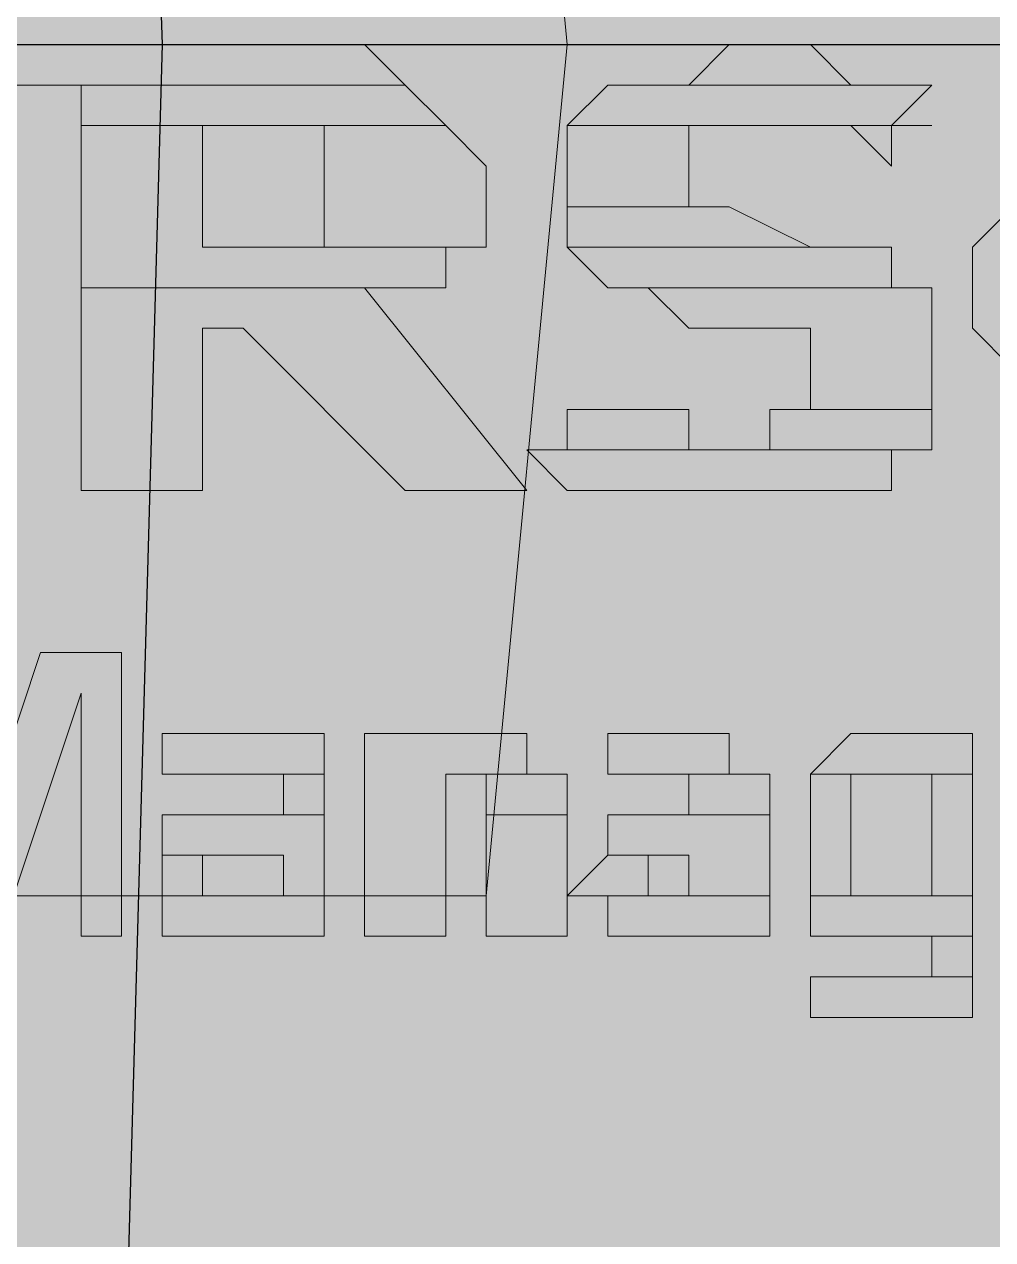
# Model space of a CAD drawing. Extents: x 9438 to 11125, y 1800 to 2873.
# Drawn here: x 11020.84 to 11024.88, y 2726.35 to 2731.43 of the extents above; entities that cross this region are included whole.
import ezdxf

# ---------------------------------------------------------------- set-up
doc = ezdxf.new("R2010")
doc.units = 0
doc.header["$LTSCALE"] = 10
doc.header["$MEASUREMENT"] = 0
doc.layers.add('G02-1-PRDXXXX-E-MRIO-01-P01-01$0$ANNOTATION', color=7, linetype='Continuous')

# ---------------------------------------------------------------- blocks, each defined once
blk = doc.blocks.new('G02-1-PRDXXXX-E-MRIO-01-P01-01$0$DV-54809-ZX-370-003')
at = {"layer": 'G02-1-PRDXXXX-E-MRIO-01-P01-01$0$ANNOTATION', "lineweight": 25}
blk.add_lwpolyline([(1588.4349, 936.0882), (1583.5239, 936.2575), (1583.6933, 931.3466), (1583.5239, 925.2502), (1588.2655, 925.4195), (1588.4349, 925.4195), (1588.6042, 931.3466)], close=True, dxfattribs=at)
at = {"layer": 'G02-1-PRDXXXX-E-MRIO-01-P01-01$0$ANNOTATION', "lineweight": 5}
blk.add_lwpolyline([(1585.048, 934.9028), (1580.9838, 934.9028), (1580.645, 931.3466), (1580.9838, 927.7903), (1585.048, 927.7903), (1585.3867, 931.3466)], close=True, dxfattribs=at)
at = {"layer": 'G02-1-PRDXXXX-E-MRIO-01-P01-01$0$ANNOTATION', "lineweight": 25}
blk.add_lwpolyline([(1574.8874, 925.5889), (1575.2261, 925.2502), (1575.3955, 925.2502), (1581.8305, 925.2502), (1581.8305, 926.6049), (1582.1692, 926.9436), (1582.3385, 927.621), (1582.3385, 931.3466), (1583.6933, 931.3466), (1588.6042, 931.3466)], dxfattribs=at)
at = {"layer": 'G02-1-PRDXXXX-E-MRIO-01-P01-01$0$ANNOTATION', "lineweight": 5}
blk.add_lwpolyline([(1579.9677, 931.3466), (1581.1531, 931.3466), (1581.1531, 931.1772), (1584.7094, 931.1772), (1584.54, 931.3466), (1585.8947, 931.3466)], dxfattribs=at)
at = {"layer": 'G02-1-PRDXXXX-E-MRIO-01-P01-01$0$ANNOTATION', "lineweight": 0}
for points in [[(1586.7414, 930.4998), (1586.4028, 930.4998), (1586.0641, 930.6692), (1585.8947, 930.6692), (1585.8947, 930.8385), (1585.8947, 931.0079), (1586.0641, 931.0079), (1586.2334, 931.0079), (1586.4028, 931.0079), (1586.5721, 931.0079), (1586.7414, 930.8385), (1586.7414, 931.0079), (1586.9108, 931.1772), (1586.7414, 931.1772), (1586.5721, 931.1772), (1586.4028, 931.3466), (1586.2334, 931.3466), (1586.0641, 931.3466), (1585.8947, 931.1772), (1585.7253, 931.1772), (1585.5561, 931.1772), (1585.3867, 931.0079), (1585.3867, 930.8385), (1585.3867, 930.6692), (1585.3867, 930.4998), (1585.5561, 930.3305), (1585.7253, 930.3305), (1585.8947, 930.1612), (1586.2334, 930.1612), (1586.4028, 930.1612), (1586.4028, 929.9918), (1586.4028, 929.8225), (1586.2334, 929.8225), (1586.2334, 929.6531), (1586.0641, 929.6531), (1585.8947, 929.6531), (1585.8947, 929.8225), (1585.7253, 929.8225), (1585.3867, 929.8225), (1585.3867, 929.6531), (1585.2174, 929.6531), (1585.3867, 929.4838), (1585.5561, 929.4838), (1585.7253, 929.4838), (1585.8947, 929.4838), (1586.0641, 929.4838), (1586.2334, 929.4838), (1586.4028, 929.4838), (1586.5721, 929.4838), (1586.7414, 929.4838), (1586.7414, 929.6531), (1586.9108, 929.6531), (1586.9108, 929.8225), (1586.9108, 929.9918), (1586.9108, 930.1612), (1586.9108, 930.3305), (1586.7414, 930.3305)], [(1583.8627, 930.1612), (1584.0319, 930.1612), (1584.7094, 929.4838), (1585.2174, 929.4838), (1584.54, 930.3305), (1584.7094, 930.3305), (1584.8786, 930.3305), (1584.8786, 930.4998), (1585.048, 930.4998), (1585.048, 930.6692), (1585.048, 930.8385), (1584.8786, 931.0079), (1584.7094, 931.1772), (1584.54, 931.1772), (1584.3706, 931.1772), (1584.2013, 931.1772), (1584.0319, 931.1772), (1583.3546, 931.1772), (1583.3546, 929.4838), (1583.6933, 929.4838), (1583.8627, 929.4838)], [(1583.8627, 930.4998), (1583.8627, 931.0079), (1584.3706, 931.0079), (1584.3706, 930.4998), (1584.2013, 930.4998), (1584.0319, 930.4998)], [(1583.3546, 927.621), (1583.3546, 928.637), (1583.0159, 927.621), (1582.6772, 927.621), (1582.5078, 928.637), (1582.5078, 927.621), (1582.3385, 927.621), (1582.3385, 928.8064), (1582.6772, 928.8064), (1582.8466, 927.7903), (1583.1852, 928.8064), (1583.5239, 928.8064), (1583.5239, 927.621)], [(1584.3706, 927.621), (1584.3706, 928.4677), (1583.6933, 928.4677), (1583.6933, 928.2984), (1583.8627, 928.2984), (1584.0319, 928.2984), (1584.2013, 928.2984), (1584.2013, 928.1291), (1583.8627, 928.1291), (1583.6933, 928.1291), (1583.6933, 927.9597), (1583.6933, 927.7903), (1583.6933, 927.621), (1583.8627, 927.621), (1584.0319, 927.621), (1584.2013, 927.621)], [(1585.048, 927.621), (1585.048, 928.2984), (1584.8786, 928.2984), (1584.8786, 927.621), (1584.54, 927.621), (1584.54, 928.4677), (1584.8786, 928.4677), (1585.048, 928.4677), (1585.2174, 928.4677), (1585.2174, 928.2984), (1585.3867, 928.2984), (1585.3867, 928.1291), (1585.3867, 927.621)], [(1585.048, 928.4677), (1585.048, 928.4677), (1585.048, 928.4677)], [(1586.2334, 927.621), (1586.2334, 928.2984), (1586.0641, 928.2984), (1586.0641, 928.4677), (1585.8947, 928.4677), (1585.7253, 928.4677), (1585.5561, 928.4677), (1585.5561, 928.2984), (1585.7253, 928.2984), (1585.8947, 928.2984), (1585.8947, 928.1291), (1585.7253, 928.1291), (1585.5561, 928.1291), (1585.5561, 927.9597), (1585.3867, 927.7903), (1585.5561, 927.7903), (1585.5561, 927.621), (1585.7253, 927.621), (1585.8947, 927.621)], [(1587.0802, 927.621), (1587.0802, 928.4677), (1586.5721, 928.4677), (1586.4028, 928.2984), (1586.4028, 928.1291), (1586.4028, 927.9597), (1586.4028, 927.7903), (1586.4028, 927.621), (1586.5721, 927.621), (1586.7414, 927.621), (1586.9108, 927.621), (1586.9108, 927.4516), (1586.7414, 927.4516), (1586.5721, 927.4516), (1586.4028, 927.4516), (1586.4028, 927.2823), (1586.5721, 927.2823), (1586.7414, 927.2823), (1586.9108, 927.2823), (1587.0802, 927.2823), (1587.0802, 927.4516)], [(1586.7414, 928.4677), (1586.7414, 928.4677), (1586.7414, 928.4677)], [(1586.9108, 927.7903), (1586.5721, 927.7903), (1586.5721, 928.2984), (1586.9108, 928.2984)], [(1584.3706, 928.1291), (1583.6933, 928.1291), (1584.3706, 928.1291)], [(1584.2013, 927.7903), (1583.8627, 927.7903), (1583.8627, 927.9597), (1584.2013, 927.9597)], [(1585.8947, 927.7903), (1585.7253, 927.7903), (1585.7253, 927.9597), (1585.8947, 927.9597)], [(1584.3706, 927.7903), (1584.0319, 927.7903)], [(1587.0802, 927.7903), (1586.7414, 927.7903)], [(1585.7253, 927.621), (1585.7253, 927.621), (1585.7253, 927.621)], [(1586.4028, 927.4516), (1586.4028, 927.4516), (1586.4028, 927.4516)], [(1587.0802, 927.4516), (1586.7414, 927.4516)]]:
    blk.add_lwpolyline(points, close=True, dxfattribs=at)
for points in [[(1587.2495, 930.6692), (1587.0802, 930.4998), (1587.0802, 930.3305), (1587.0802, 930.1612), (1587.2495, 929.9918)], [(1584.54, 931.1772), (1583.3546, 931.1772), (1584.54, 931.1772)], [(1584.7094, 931.1772), (1583.3546, 931.1772), (1584.7094, 931.1772)], [(1586.9108, 931.1772), (1585.5561, 931.1772), (1586.9108, 931.1772)], [(1586.7414, 931.1772), (1585.7253, 931.1772), (1586.7414, 931.1772)], [(1586.7414, 931.1772), (1585.7253, 931.1772), (1586.7414, 931.1772)], [(1584.8786, 931.0079), (1583.3546, 931.0079), (1584.8786, 931.0079)], [(1584.8786, 931.0079), (1583.3546, 931.0079), (1584.8786, 931.0079)], [(1584.8786, 931.0079), (1584.0319, 931.0079), (1584.8786, 931.0079)], [(1584.8786, 931.0079), (1584.2013, 931.0079), (1584.8786, 931.0079)], [(1584.8786, 931.0079), (1584.2013, 931.0079), (1584.8786, 931.0079)], [(1586.9108, 931.0079), (1585.3867, 931.0079), (1586.9108, 931.0079)], [(1586.9108, 931.0079), (1585.3867, 931.0079), (1586.9108, 931.0079)], [(1586.0641, 931.0079), (1585.3867, 931.0079), (1586.0641, 931.0079)], [(1585.8947, 931.0079), (1585.3867, 931.0079), (1585.8947, 931.0079)], [(1586.9108, 931.0079), (1586.2334, 931.0079), (1586.9108, 931.0079)], [(1586.7414, 930.8385), (1586.7414, 930.8385), (1586.7414, 930.8385)], [(1585.8947, 930.6692), (1585.3867, 930.6692), (1585.8947, 930.6692)], [(1585.8947, 930.6692), (1585.3867, 930.6692), (1585.8947, 930.6692)], [(1586.0641, 930.6692), (1585.3867, 930.6692), (1586.0641, 930.6692)], [(1584.8786, 930.4998), (1584.2013, 930.4998), (1584.8786, 930.4998)], [(1585.048, 930.4998), (1584.3706, 930.4998), (1585.048, 930.4998)], [(1584.8786, 930.4998), (1584.3706, 930.4998), (1584.8786, 930.4998)], [(1586.4028, 930.4998), (1585.3867, 930.4998), (1586.4028, 930.4998)], [(1586.5721, 930.4998), (1585.3867, 930.4998), (1586.5721, 930.4998)], [(1584.7094, 930.3305), (1583.3546, 930.3305), (1584.7094, 930.3305)], [(1586.9108, 930.3305), (1585.7253, 930.3305), (1586.9108, 930.3305)], [(1586.9108, 929.8225), (1586.2334, 929.8225), (1586.9108, 929.8225)], [(1586.9108, 929.8225), (1586.4028, 929.8225), (1586.9108, 929.8225)], [(1586.9108, 929.8225), (1586.4028, 929.8225), (1586.9108, 929.8225)], [(1586.9108, 929.8225), (1586.4028, 929.8225), (1586.9108, 929.8225)], [(1586.9108, 929.8225), (1586.4028, 929.8225), (1586.9108, 929.8225)], [(1586.7414, 929.6531), (1585.2174, 929.6531), (1586.7414, 929.6531)], [(1586.7414, 929.6531), (1585.2174, 929.6531), (1586.7414, 929.6531)], [(1586.9108, 929.6531), (1585.3867, 929.6531), (1586.9108, 929.6531)], [(1586.7414, 929.4838), (1585.3867, 929.4838), (1586.7414, 929.4838)], [(1586.4028, 929.4838), (1585.7253, 929.4838), (1586.4028, 929.4838)], [(1584.3706, 928.4677), (1583.6933, 928.4677), (1584.3706, 928.4677)], [(1584.2013, 928.4677), (1583.8627, 928.4677), (1584.2013, 928.4677)], [(1584.2013, 928.4677), (1584.0319, 928.4677), (1584.2013, 928.4677)], [(1586.0641, 928.4677), (1585.5561, 928.4677), (1586.0641, 928.4677)], [(1586.0641, 928.4677), (1585.7253, 928.4677), (1586.0641, 928.4677)], [(1586.0641, 928.4677), (1585.7253, 928.4677), (1586.0641, 928.4677)], [(1586.0641, 928.4677), (1585.8947, 928.4677), (1586.0641, 928.4677)], [(1584.3706, 928.2984), (1583.6933, 928.2984), (1584.3706, 928.2984)], [(1584.3706, 928.2984), (1584.0319, 928.2984), (1584.3706, 928.2984)], [(1585.3867, 928.2984), (1584.8786, 928.2984), (1585.3867, 928.2984)], [(1585.3867, 928.2984), (1585.048, 928.2984), (1585.3867, 928.2984)], [(1585.3867, 928.2984), (1585.048, 928.2984), (1585.3867, 928.2984)], [(1586.2334, 928.2984), (1585.7253, 928.2984), (1586.2334, 928.2984)], [(1586.2334, 928.2984), (1585.8947, 928.2984), (1586.2334, 928.2984)], [(1586.2334, 928.2984), (1585.8947, 928.2984), (1586.2334, 928.2984)], [(1587.0802, 928.2984), (1586.4028, 928.2984), (1587.0802, 928.2984)], [(1586.7414, 928.2984), (1586.4028, 928.2984), (1586.7414, 928.2984)], [(1587.0802, 928.2984), (1586.7414, 928.2984), (1587.0802, 928.2984)], [(1584.3706, 928.1291), (1583.8627, 928.1291), (1584.3706, 928.1291)], [(1584.3706, 928.1291), (1584.2013, 928.1291), (1584.3706, 928.1291)], [(1584.3706, 928.1291), (1584.2013, 928.1291), (1584.3706, 928.1291)], [(1585.3867, 928.1291), (1585.048, 928.1291), (1585.3867, 928.1291)], [(1586.2334, 928.1291), (1585.8947, 928.1291), (1586.2334, 928.1291)], [(1586.2334, 928.1291), (1585.8947, 928.1291), (1586.2334, 928.1291)], [(1584.0319, 927.9597), (1583.6933, 927.9597), (1584.0319, 927.9597)], [(1583.8627, 927.9597), (1583.6933, 927.9597), (1583.8627, 927.9597)], [(1583.8627, 927.9597), (1583.6933, 927.9597), (1583.8627, 927.9597)], [(1585.7253, 927.9597), (1585.5561, 927.9597), (1585.7253, 927.9597)], [(1585.7253, 927.9597), (1585.5561, 927.9597), (1585.7253, 927.9597)], [(1585.7253, 927.9597), (1585.5561, 927.9597), (1585.7253, 927.9597)], [(1583.8627, 927.7903), (1583.6933, 927.7903), (1583.8627, 927.7903)], [(1583.8627, 927.7903), (1583.6933, 927.7903), (1583.8627, 927.7903)], [(1584.3706, 927.7903), (1583.6933, 927.7903), (1584.3706, 927.7903)], [(1585.556, 927.7903), (1585.7253, 927.7903), (1585.7253, 927.7903), (1585.7253, 927.7903)], [(1585.7253, 927.7903), (1585.5561, 927.7903), (1585.7253, 927.7903)], [(1586.2334, 927.7903), (1585.5561, 927.7903), (1586.2334, 927.7903)], [(1586.2334, 927.7903), (1585.8947, 927.7903), (1586.2334, 927.7903)], [(1586.7414, 927.7903), (1586.4028, 927.7903), (1586.7414, 927.7903)], [(1584.0319, 927.621), (1583.6933, 927.621), (1584.0319, 927.621)], [(1584.0319, 927.621), (1583.8627, 927.621), (1584.0319, 927.621)], [(1585.8947, 927.621), (1585.5561, 927.621), (1585.8947, 927.621)], [(1585.8947, 927.621), (1585.5561, 927.621), (1585.8947, 927.621)], [(1586.7414, 927.621), (1586.5721, 927.621), (1586.7414, 927.621)], [(1586.7414, 927.621), (1586.5721, 927.621), (1586.7414, 927.621)], [(1587.0802, 927.621), (1586.9108, 927.621), (1587.0802, 927.621)], [(1587.0802, 927.621), (1586.9108, 927.621), (1587.0802, 927.621)], [(1587.0802, 927.4516), (1586.9108, 927.4516), (1587.0802, 927.4516)], [(1587.0802, 927.4516), (1586.9108, 927.4516), (1587.0802, 927.4516)], [(1587.0802, 927.4516), (1586.9108, 927.4516), (1587.0802, 927.4516)], [(1586.9108, 927.2823), (1586.4028, 927.2823), (1586.9108, 927.2823)], [(1586.9108, 927.2823), (1586.5721, 927.2823), (1586.9108, 927.2823)]]:
    blk.add_lwpolyline(points, dxfattribs=at)
at = {"layer": 'G02-1-PRDXXXX-E-MRIO-01-P01-01$0$ANNOTATION', "color": 7, "true_color": 0xffffff, "transparency": 33554559}
for points in [[(1634.327, 731.3517), (1486.6593, 731.3517), (1594.5313, 943.37)], [(1526.4551, 943.37), (1486.6593, 731.3517), (1594.5313, 943.37)], [(1554.9049, 939.1364), (1554.9049, 741.1736), (1610.7883, 936.7655)], [(1610.7883, 936.7655), (1554.9049, 741.1736), (1610.7883, 743.7138)]]:
    blk.add_solid(points, dxfattribs=at)
at = {"layer": 'G02-1-PRDXXXX-E-MRIO-01-P01-01$0$ANNOTATION', "transparency": 33554559}
for points in [[(1586.0641, 931.3466), (1586.5721, 931.1772), (1585.8947, 931.1772)], [(1586.2334, 931.3466), (1586.4028, 931.3466), (1586.0641, 931.3466)], [(1586.4028, 931.3466), (1586.0641, 931.3466), (1586.5721, 931.1772)], [(1584.2013, 931.1772), (1584.2013, 931.1772), (1583.3546, 931.1772)], [(1584.2013, 931.1772), (1583.3546, 931.1772), (1584.0319, 931.1772)], [(1583.3546, 931.1772), (1584.54, 931.1772), (1584.54, 931.1772)], [(1584.54, 931.1772), (1584.54, 931.1772), (1583.3546, 931.1772)], [(1584.54, 931.1772), (1583.3546, 931.1772), (1584.3706, 931.1772)], [(1583.3546, 931.1772), (1584.7094, 931.1772), (1584.7094, 931.1772)], [(1584.7094, 931.1772), (1584.7094, 931.1772), (1583.3546, 931.1772)], [(1583.3546, 931.1772), (1584.7094, 931.1772), (1584.7094, 931.1772)], [(1584.7094, 931.1772), (1584.7094, 931.1772), (1583.3546, 931.1772)], [(1584.7094, 931.1772), (1583.3546, 931.1772), (1584.54, 931.1772)], [(1584.7094, 931.1772), (1583.3546, 931.1772), (1584.8786, 931.0079)], [(1583.3546, 931.1772), (1584.8786, 931.0079), (1583.3546, 931.0079)], [(1585.5561, 931.1772), (1586.9108, 931.0079), (1585.3867, 931.0079)], [(1585.7253, 931.1772), (1586.7414, 931.1772), (1585.5561, 931.1772)], [(1585.5561, 931.1772), (1586.9108, 931.1772), (1586.9108, 931.1772)], [(1586.9108, 931.1772), (1586.9108, 931.1772), (1585.5561, 931.1772)], [(1585.5561, 931.1772), (1586.9108, 931.1772), (1586.9108, 931.1772)], [(1586.9108, 931.1772), (1586.9108, 931.1772), (1585.5561, 931.1772)], [(1586.9108, 931.1772), (1585.5561, 931.1772), (1586.7414, 931.1772)], [(1586.9108, 931.1772), (1585.5561, 931.1772), (1586.9108, 931.0079)], [(1585.8947, 931.1772), (1586.7414, 931.1772), (1585.7253, 931.1772)], [(1585.7253, 931.1772), (1586.7414, 931.1772), (1586.7414, 931.1772)], [(1586.5721, 931.1772), (1585.8947, 931.1772), (1586.7414, 931.1772)], [(1583.3546, 931.0079), (1584.8786, 931.0079), (1584.8786, 931.0079)], [(1584.8786, 931.0079), (1584.8786, 931.0079), (1583.3546, 931.0079)], [(1583.8627, 931.0079), (1583.3546, 931.0079), (1583.8627, 930.4998)], [(1583.3546, 931.0079), (1583.8627, 930.4998), (1583.3546, 930.4998)], [(1584.0319, 931.0079), (1584.8786, 931.0079), (1584.2013, 931.0079)], [(1584.2013, 931.0079), (1584.8786, 931.0079), (1584.8786, 931.0079)], [(1584.2013, 931.0079), (1584.8786, 931.0079), (1584.3706, 931.0079)], [(1584.8786, 931.0079), (1584.3706, 931.0079), (1585.048, 930.8385)], [(1584.3706, 931.0079), (1585.048, 930.8385), (1584.3706, 930.8385)], [(1585.3867, 931.0079), (1586.9108, 931.0079), (1586.9108, 931.0079)], [(1586.9108, 931.0079), (1586.9108, 931.0079), (1585.3867, 931.0079)], [(1585.3867, 931.0079), (1586.0641, 931.0079), (1586.0641, 931.0079)], [(1586.0641, 931.0079), (1586.0641, 931.0079), (1585.3867, 931.0079)], [(1586.0641, 931.0079), (1585.3867, 931.0079), (1586.2334, 931.0079)], [(1585.8947, 931.0079), (1585.8947, 931.0079), (1585.3867, 931.0079)], [(1585.8947, 931.0079), (1585.3867, 931.0079), (1586.0641, 931.0079)], [(1585.3867, 931.0079), (1585.8947, 931.0079), (1585.8947, 931.0079)], [(1585.8947, 931.0079), (1585.8947, 931.0079), (1585.3867, 931.0079)], [(1585.3867, 931.0079), (1585.8947, 931.0079), (1585.8947, 931.0079)], [(1585.8947, 931.0079), (1585.3867, 931.0079), (1585.8947, 930.8385)], [(1585.3867, 931.0079), (1585.8947, 930.8385), (1585.3867, 930.8385)], [(1586.2334, 931.0079), (1586.9108, 931.0079), (1586.4028, 931.0079)], [(1586.9108, 931.0079), (1586.4028, 931.0079), (1586.7414, 931.0079)], [(1586.4028, 931.0079), (1586.7414, 931.0079), (1586.5721, 931.0079)], [(1586.7414, 931.0079), (1586.5721, 931.0079), (1586.7414, 930.8385)], [(1586.5721, 931.0079), (1586.7414, 930.8385), (1586.5721, 930.8385)], [(1584.3706, 930.8385), (1585.048, 930.8385), (1585.048, 930.8385)], [(1585.048, 930.8385), (1585.048, 930.8385), (1584.3706, 930.8385)], [(1584.3706, 930.8385), (1585.048, 930.8385), (1585.048, 930.8385)], [(1585.048, 930.8385), (1585.048, 930.8385), (1584.3706, 930.8385)], [(1584.3706, 930.8385), (1585.048, 930.8385), (1585.048, 930.8385)], [(1585.048, 930.8385), (1584.3706, 930.8385), (1585.048, 930.6692)], [(1584.3706, 930.8385), (1585.048, 930.6692), (1584.3706, 930.6692)], [(1585.3867, 930.8385), (1585.8947, 930.8385), (1585.8947, 930.8385)], [(1585.8947, 930.8385), (1585.8947, 930.8385), (1585.3867, 930.8385)], [(1585.3867, 930.8385), (1585.8947, 930.8385), (1585.8947, 930.8385)], [(1585.8947, 930.8385), (1585.8947, 930.8385), (1585.3867, 930.8385)], [(1585.3867, 930.8385), (1585.8947, 930.8385), (1585.8947, 930.8385)], [(1585.8947, 930.8385), (1585.8947, 930.8385), (1585.3867, 930.8385)], [(1585.3867, 930.8385), (1585.8947, 930.8385), (1585.8947, 930.8385)], [(1585.8947, 930.8385), (1585.8947, 930.8385), (1585.3867, 930.8385)], [(1585.8947, 930.8385), (1585.3867, 930.8385), (1585.8947, 930.6692)], [(1585.3867, 930.8385), (1585.8947, 930.6692), (1585.3867, 930.6692)], [(1586.5721, 930.8385), (1586.7414, 930.8385), (1586.7414, 930.8385)], [(1586.7414, 930.8385), (1586.7414, 930.8385), (1586.5721, 930.8385)], [(1584.3706, 930.6692), (1585.048, 930.6692), (1585.048, 930.6692)], [(1585.048, 930.6692), (1585.048, 930.6692), (1584.3706, 930.6692)], [(1584.3706, 930.6692), (1585.048, 930.6692), (1585.048, 930.6692)], [(1585.048, 930.6692), (1585.048, 930.6692), (1584.3706, 930.6692)], [(1584.3706, 930.6692), (1585.048, 930.6692), (1585.048, 930.6692)], [(1585.048, 930.6692), (1584.3706, 930.6692), (1585.048, 930.4998)], [(1584.3706, 930.6692), (1585.048, 930.4998), (1584.3706, 930.4998)], [(1585.3867, 930.6692), (1585.8947, 930.6692), (1585.8947, 930.6692)], [(1585.8947, 930.6692), (1585.8947, 930.6692), (1585.3867, 930.6692)], [(1585.3867, 930.6692), (1585.8947, 930.6692), (1585.8947, 930.6692)], [(1585.8947, 930.6692), (1585.8947, 930.6692), (1585.3867, 930.6692)], [(1585.3867, 930.6692), (1586.0641, 930.6692), (1586.0641, 930.6692)], [(1586.0641, 930.6692), (1586.0641, 930.6692), (1585.3867, 930.6692)], [(1586.0641, 930.6692), (1585.3867, 930.6692), (1585.8947, 930.6692)], [(1586.0641, 930.6692), (1585.3867, 930.6692), (1586.4028, 930.4998)], [(1585.3867, 930.6692), (1586.4028, 930.4998), (1585.3867, 930.4998)], [(1587.2495, 930.6692), (1587.7575, 930.6692), (1587.0802, 930.6692)], [(1587.7575, 930.6692), (1587.0802, 930.6692), (1587.7575, 930.4998)], [(1587.0802, 930.6692), (1587.7575, 930.4998), (1587.0802, 930.4998)], [(1583.3546, 930.4998), (1584.8786, 930.4998), (1584.8786, 930.4998)], [(1584.8786, 930.4998), (1584.8786, 930.4998), (1583.3546, 930.4998)], [(1584.8786, 930.4998), (1583.3546, 930.4998), (1584.8786, 930.3305)], [(1583.3546, 930.4998), (1584.8786, 930.3305), (1583.3546, 930.3305)], [(1584.2013, 930.4998), (1584.8786, 930.4998), (1584.0319, 930.4998)], [(1584.2013, 930.4998), (1584.8786, 930.4998), (1584.3706, 930.4998)], [(1584.8786, 930.4998), (1584.8786, 930.4998), (1584.2013, 930.4998)], [(1584.2013, 930.4998), (1584.8786, 930.4998), (1584.8786, 930.4998)], [(1584.3706, 930.4998), (1585.048, 930.4998), (1585.048, 930.4998)], [(1584.3706, 930.4998), (1584.8786, 930.4998), (1584.8786, 930.4998)], [(1584.8786, 930.4998), (1584.8786, 930.4998), (1584.3706, 930.4998)], [(1584.8786, 930.4998), (1584.3706, 930.4998), (1585.048, 930.4998)], [(1584.3706, 930.4998), (1584.8786, 930.4998), (1584.8786, 930.4998)], [(1585.3867, 930.4998), (1586.4028, 930.4998), (1586.4028, 930.4998)], [(1585.3867, 930.4998), (1586.5721, 930.4998), (1586.5721, 930.4998)], [(1586.5721, 930.4998), (1586.5721, 930.4998), (1585.3867, 930.4998)], [(1585.3867, 930.4998), (1586.5721, 930.4998), (1586.5721, 930.4998)], [(1586.5721, 930.4998), (1586.5721, 930.4998), (1585.3867, 930.4998)], [(1586.5721, 930.4998), (1585.3867, 930.4998), (1586.4028, 930.4998)], [(1586.7414, 930.4998), (1586.7414, 930.4998), (1585.3867, 930.4998)], [(1586.7414, 930.4998), (1585.3867, 930.4998), (1586.5721, 930.4998)], [(1586.7414, 930.4998), (1585.3867, 930.4998), (1586.7414, 930.3305)], [(1585.3867, 930.4998), (1586.7414, 930.3305), (1585.5561, 930.3305)], [(1587.0802, 930.4998), (1587.7575, 930.4998), (1587.7575, 930.4998)], [(1587.7575, 930.4998), (1587.7575, 930.4998), (1587.0802, 930.4998)], [(1587.0802, 930.4998), (1587.7575, 930.4998), (1587.7575, 930.4998)], [(1587.7575, 930.4998), (1587.7575, 930.4998), (1587.0802, 930.4998)], [(1587.7575, 930.4998), (1587.0802, 930.4998), (1587.7575, 930.3305)], [(1587.0802, 930.4998), (1587.7575, 930.3305), (1587.0802, 930.3305)], [(1583.3546, 930.3305), (1584.7094, 930.3305), (1584.7094, 930.3305)], [(1584.7094, 930.3305), (1584.7094, 930.3305), (1583.3546, 930.3305)], [(1584.7094, 930.3305), (1583.3546, 930.3305), (1584.8786, 930.3305)], [(1584.54, 930.3305), (1584.54, 930.3305), (1583.3546, 930.3305)], [(1584.54, 930.3305), (1583.3546, 930.3305), (1584.7094, 930.3305)], [(1584.54, 930.3305), (1583.3546, 930.3305), (1584.54, 930.1612)], [(1583.3546, 930.3305), (1584.54, 930.1612), (1583.3546, 930.1612)], [(1585.5561, 930.3305), (1586.7414, 930.3305), (1586.7414, 930.3305)], [(1586.7414, 930.3305), (1586.7414, 930.3305), (1585.5561, 930.3305)], [(1585.5561, 930.3305), (1586.7414, 930.3305), (1586.7414, 930.3305)], [(1586.7414, 930.3305), (1586.7414, 930.3305), (1585.5561, 930.3305)], [(1585.5561, 930.3305), (1586.7414, 930.3305), (1586.7414, 930.3305)], [(1586.7414, 930.3305), (1585.5561, 930.3305), (1586.9108, 930.3305)], [(1585.5561, 930.3305), (1586.9108, 930.3305), (1585.7253, 930.3305)], [(1585.7253, 930.3305), (1586.9108, 930.3305), (1586.9108, 930.3305)], [(1586.9108, 930.3305), (1585.7253, 930.3305), (1586.9108, 930.1612)], [(1585.7253, 930.3305), (1586.9108, 930.1612), (1585.8947, 930.1612)], [(1587.0802, 930.3305), (1587.7575, 930.3305), (1587.7575, 930.3305)], [(1587.7575, 930.3305), (1587.7575, 930.3305), (1587.0802, 930.3305)], [(1587.7575, 930.3305), (1587.0802, 930.3305), (1587.7575, 930.1612)], [(1587.0802, 930.3305), (1587.7575, 930.1612), (1587.0802, 930.1612)], [(1583.8627, 930.1612), (1583.3546, 930.1612), (1583.8627, 929.4838)], [(1583.3546, 930.1612), (1583.8627, 929.4838), (1583.3546, 929.4838)], [(1584.54, 930.1612), (1584.0319, 930.1612), (1585.2174, 929.4838)], [(1584.0319, 930.1612), (1585.2174, 929.4838), (1584.7094, 929.4838)], [(1586.9108, 930.1612), (1585.8947, 930.1612), (1586.0641, 930.1612)], [(1585.8947, 930.1612), (1586.9108, 930.1612), (1586.9108, 930.1612)], [(1586.0641, 930.1612), (1586.9108, 930.1612), (1586.2334, 930.1612)], [(1586.2334, 930.1612), (1586.9108, 930.1612), (1586.9108, 930.1612)], [(1586.9108, 930.1612), (1586.9108, 930.1612), (1586.2334, 930.1612)], [(1586.2334, 930.1612), (1586.9108, 930.1612), (1586.4028, 930.1612)], [(1586.2334, 930.1612), (1586.9108, 930.1612), (1586.9108, 930.1612)], [(1586.9108, 930.1612), (1586.4028, 930.1612), (1586.9108, 929.9918)], [(1586.4028, 930.1612), (1586.9108, 929.9918), (1586.4028, 929.9918)], [(1587.0802, 930.1612), (1587.7575, 930.1612), (1587.7575, 930.1612)], [(1587.7575, 930.1612), (1587.7575, 930.1612), (1587.0802, 930.1612)], [(1587.0802, 930.1612), (1587.7575, 930.1612), (1587.7575, 930.1612)], [(1587.7575, 930.1612), (1587.7575, 930.1612), (1587.0802, 930.1612)], [(1587.7575, 930.1612), (1587.0802, 930.1612), (1587.7575, 929.9918)], [(1587.0802, 930.1612), (1587.7575, 929.9918), (1587.2495, 929.9918)], [(1586.4028, 929.9918), (1586.9108, 929.9918), (1586.9108, 929.9918)], [(1586.9108, 929.9918), (1586.9108, 929.9918), (1586.4028, 929.9918)], [(1586.4028, 929.9918), (1586.9108, 929.9918), (1586.9108, 929.9918)], [(1586.9108, 929.9918), (1586.9108, 929.9918), (1586.4028, 929.9918)], [(1586.4028, 929.9918), (1586.9108, 929.9918), (1586.9108, 929.9918)], [(1586.9108, 929.9918), (1586.9108, 929.9918), (1586.4028, 929.9918)], [(1586.4028, 929.9918), (1586.9108, 929.9918), (1586.9108, 929.9918)], [(1586.9108, 929.9918), (1586.9108, 929.9918), (1586.4028, 929.9918)], [(1586.9108, 929.9918), (1586.4028, 929.9918), (1586.9108, 929.8225)], [(1586.4028, 929.9918), (1586.9108, 929.8225), (1586.4028, 929.8225)], [(1585.3867, 929.8225), (1585.5561, 929.8225), (1585.5561, 929.8225)], [(1585.5561, 929.8225), (1585.5561, 929.8225), (1585.3867, 929.8225)], [(1585.7253, 929.8225), (1585.7253, 929.8225), (1585.3867, 929.8225)], [(1585.7253, 929.8225), (1585.3867, 929.8225), (1585.5561, 929.8225)], [(1585.8947, 929.8225), (1585.8947, 929.8225), (1585.3867, 929.8225)], [(1585.8947, 929.8225), (1585.3867, 929.8225), (1585.7253, 929.8225)], [(1585.8947, 929.8225), (1585.3867, 929.8225), (1585.8947, 929.6531)], [(1585.3867, 929.8225), (1585.8947, 929.6531), (1585.3867, 929.6531)], [(1586.4028, 929.8225), (1586.9108, 929.8225), (1586.2334, 929.8225)], [(1586.2334, 929.8225), (1586.9108, 929.8225), (1586.9108, 929.8225)], [(1586.9108, 929.8225), (1586.2334, 929.8225), (1586.9108, 929.6531)], [(1586.2334, 929.8225), (1586.9108, 929.6531), (1586.2334, 929.6531)], [(1586.4028, 929.8225), (1586.9108, 929.8225), (1586.9108, 929.8225)], [(1586.9108, 929.8225), (1586.9108, 929.8225), (1586.4028, 929.8225)], [(1586.4028, 929.8225), (1586.9108, 929.8225), (1586.9108, 929.8225)], [(1586.9108, 929.8225), (1586.9108, 929.8225), (1586.4028, 929.8225)], [(1586.4028, 929.8225), (1586.9108, 929.8225), (1586.9108, 929.8225)], [(1585.3867, 929.6531), (1586.7414, 929.6531), (1585.2174, 929.6531)], [(1585.2174, 929.6531), (1586.7414, 929.6531), (1586.7414, 929.6531)], [(1585.2174, 929.6531), (1586.7414, 929.6531), (1585.3867, 929.6531)], [(1586.0641, 929.6531), (1586.0641, 929.6531), (1585.3867, 929.6531)], [(1586.0641, 929.6531), (1585.3867, 929.6531), (1585.8947, 929.6531)], [(1585.3867, 929.6531), (1586.9108, 929.6531), (1586.9108, 929.6531)], [(1586.9108, 929.6531), (1586.9108, 929.6531), (1585.3867, 929.6531)], [(1585.3867, 929.6531), (1586.9108, 929.6531), (1586.9108, 929.6531)], [(1586.9108, 929.6531), (1585.3867, 929.6531), (1586.7414, 929.6531)], [(1586.7414, 929.6531), (1585.3867, 929.6531), (1586.7414, 929.4838)], [(1585.3867, 929.6531), (1586.7414, 929.4838), (1585.3867, 929.4838)], [(1585.3867, 929.4838), (1586.7414, 929.4838), (1586.7414, 929.4838)], [(1586.7414, 929.4838), (1585.3867, 929.4838), (1586.5721, 929.4838)], [(1585.3867, 929.4838), (1586.5721, 929.4838), (1585.5561, 929.4838)], [(1586.5721, 929.4838), (1585.5561, 929.4838), (1585.7253, 929.4838)], [(1585.5561, 929.4838), (1586.5721, 929.4838), (1586.5721, 929.4838)], [(1586.4028, 929.4838), (1586.4028, 929.4838), (1585.7253, 929.4838)], [(1586.4028, 929.4838), (1585.7253, 929.4838), (1586.5721, 929.4838)], [(1585.7253, 929.4838), (1586.4028, 929.4838), (1585.8947, 929.4838)], [(1586.4028, 929.4838), (1585.8947, 929.4838), (1586.2334, 929.4838)], [(1585.8947, 929.4838), (1586.2334, 929.4838), (1586.0641, 929.4838)], [(1583.1852, 928.8064), (1583.5239, 928.637), (1583.0159, 928.637)], [(1583.5239, 928.8064), (1583.1852, 928.8064), (1583.5239, 928.637)], [(1583.3546, 928.637), (1583.0159, 928.637), (1583.0159, 927.7903)], [(1583.5239, 928.637), (1583.3546, 928.637), (1583.5239, 927.621)], [(1583.3546, 928.637), (1583.5239, 927.621), (1583.3546, 927.621)], [(1583.8627, 928.4677), (1584.3706, 928.4677), (1583.6933, 928.4677)], [(1583.6933, 928.4677), (1584.3706, 928.4677), (1584.3706, 928.4677)], [(1584.3706, 928.4677), (1583.6933, 928.4677), (1584.3706, 928.2984)], [(1583.6933, 928.4677), (1584.3706, 928.2984), (1583.6933, 928.2984)], [(1584.0319, 928.4677), (1584.2013, 928.4677), (1583.8627, 928.4677)], [(1583.8627, 928.4677), (1584.2013, 928.4677), (1584.2013, 928.4677)], [(1584.2013, 928.4677), (1583.8627, 928.4677), (1584.3706, 928.4677)], [(1584.54, 928.4677), (1584.8786, 928.4677), (1584.8786, 928.4677)], [(1584.8786, 928.4677), (1584.8786, 928.4677), (1584.54, 928.4677)], [(1584.54, 928.4677), (1585.2174, 928.4677), (1585.2174, 928.4677)], [(1585.2174, 928.4677), (1585.2174, 928.4677), (1584.54, 928.4677)], [(1585.2174, 928.4677), (1584.54, 928.4677), (1585.2174, 928.2984)], [(1584.54, 928.4677), (1585.2174, 928.2984), (1584.54, 928.2984)], [(1585.048, 928.4677), (1585.2174, 928.4677), (1584.8786, 928.4677)], [(1584.8786, 928.4677), (1585.2174, 928.4677), (1585.2174, 928.4677)], [(1585.2174, 928.4677), (1585.2174, 928.4677), (1584.8786, 928.4677)], [(1584.8786, 928.4677), (1585.2174, 928.4677), (1585.2174, 928.4677)], [(1585.2174, 928.4677), (1585.2174, 928.4677), (1584.8786, 928.4677)], [(1585.7253, 928.4677), (1586.0641, 928.4677), (1585.5561, 928.4677)], [(1585.5561, 928.4677), (1586.0641, 928.4677), (1586.0641, 928.4677)], [(1586.0641, 928.4677), (1585.5561, 928.4677), (1586.0641, 928.2984)], [(1585.5561, 928.4677), (1586.0641, 928.2984), (1585.5561, 928.2984)], [(1585.8947, 928.4677), (1586.0641, 928.4677), (1585.7253, 928.4677)], [(1585.7253, 928.4677), (1586.0641, 928.4677), (1586.0641, 928.4677)], [(1586.5721, 928.4677), (1587.0802, 928.2984), (1586.4028, 928.2984)], [(1586.7414, 928.4677), (1586.5721, 928.4677), (1586.5721, 928.4677)], [(1586.9108, 928.4677), (1586.9108, 928.4677), (1586.5721, 928.4677)], [(1586.9108, 928.4677), (1586.5721, 928.4677), (1586.7414, 928.4677)], [(1586.5721, 928.4677), (1586.9108, 928.4677), (1586.9108, 928.4677)], [(1586.9108, 928.4677), (1586.9108, 928.4677), (1586.5721, 928.4677)], [(1586.5721, 928.4677), (1587.0802, 928.4677), (1587.0802, 928.4677)], [(1587.0802, 928.4677), (1587.0802, 928.4677), (1586.5721, 928.4677)], [(1587.0802, 928.4677), (1586.5721, 928.4677), (1587.0802, 928.2984)], [(1586.9108, 928.4677), (1587.0802, 928.4677), (1587.0802, 928.4677)], [(1587.0802, 928.4677), (1587.0802, 928.4677), (1586.9108, 928.4677)], [(1586.9108, 928.4677), (1587.0802, 928.4677), (1587.0802, 928.4677)], [(1587.0802, 928.4677), (1587.0802, 928.4677), (1586.9108, 928.4677)], [(1583.6933, 928.2984), (1584.3706, 928.2984), (1584.3706, 928.2984)], [(1583.6933, 928.2984), (1583.8627, 928.2984), (1583.8627, 928.2984)], [(1583.8627, 928.2984), (1583.8627, 928.2984), (1583.6933, 928.2984)], [(1583.8627, 928.2984), (1583.6933, 928.2984), (1584.0319, 928.2984)], [(1584.0319, 928.2984), (1584.3706, 928.2984), (1584.3706, 928.2984)], [(1584.3706, 928.2984), (1584.3706, 928.2984), (1584.0319, 928.2984)], [(1584.0319, 928.2984), (1584.3706, 928.2984), (1584.3706, 928.2984)], [(1584.3706, 928.2984), (1584.3706, 928.2984), (1584.0319, 928.2984)], [(1584.3706, 928.2984), (1584.0319, 928.2984), (1584.2013, 928.2984)], [(1584.2013, 928.2984), (1584.3706, 928.2984), (1584.3706, 928.2984)], [(1584.3706, 928.2984), (1584.3706, 928.2984), (1584.2013, 928.2984)], [(1584.3706, 928.2984), (1584.2013, 928.2984), (1584.3706, 928.1291)], [(1584.2013, 928.2984), (1584.3706, 928.1291), (1584.2013, 928.1291)], [(1585.3867, 928.2984), (1585.3867, 928.2984), (1584.54, 928.2984)], [(1585.3867, 928.2984), (1584.54, 928.2984), (1585.2174, 928.2984)], [(1584.54, 928.2984), (1584.8786, 928.2984), (1584.8786, 928.2984)], [(1584.8786, 928.2984), (1584.8786, 928.2984), (1584.54, 928.2984)], [(1584.54, 928.2984), (1584.8786, 928.2984), (1584.8786, 928.2984)], [(1584.8786, 928.2984), (1584.8786, 928.2984), (1584.54, 928.2984)], [(1584.8786, 928.2984), (1584.54, 928.2984), (1584.8786, 927.621)], [(1584.54, 928.2984), (1584.8786, 927.621), (1584.54, 927.621)], [(1584.8786, 928.2984), (1585.3867, 928.2984), (1585.048, 928.2984)], [(1585.048, 928.2984), (1585.3867, 928.2984), (1585.3867, 928.2984)], [(1585.3867, 928.2984), (1585.3867, 928.2984), (1585.048, 928.2984)], [(1585.048, 928.2984), (1585.3867, 928.2984), (1585.3867, 928.2984)], [(1585.3867, 928.2984), (1585.3867, 928.2984), (1585.048, 928.2984)], [(1585.048, 928.2984), (1585.3867, 928.2984), (1585.3867, 928.2984)], [(1585.3867, 928.2984), (1585.3867, 928.2984), (1585.048, 928.2984)], [(1585.048, 928.2984), (1585.3867, 928.2984), (1585.3867, 928.2984)], [(1585.3867, 928.2984), (1585.3867, 928.2984), (1585.048, 928.2984)], [(1585.3867, 928.2984), (1585.048, 928.2984), (1585.3867, 928.1291)], [(1585.048, 928.2984), (1585.3867, 928.1291), (1585.048, 928.1291)], [(1586.2334, 928.2984), (1586.2334, 928.2984), (1585.5561, 928.2984)], [(1586.2334, 928.2984), (1585.5561, 928.2984), (1586.0641, 928.2984)], [(1585.5561, 928.2984), (1585.7253, 928.2984), (1585.7253, 928.2984)], [(1585.5561, 928.2984), (1585.7253, 928.2984), (1585.7253, 928.2984)], [(1585.7253, 928.2984), (1585.7253, 928.2984), (1585.5561, 928.2984)], [(1585.7253, 928.2984), (1586.2334, 928.2984), (1585.8947, 928.2984)], [(1585.8947, 928.2984), (1586.2334, 928.2984), (1586.2334, 928.2984)], [(1586.2334, 928.2984), (1586.2334, 928.2984), (1585.8947, 928.2984)], [(1585.8947, 928.2984), (1586.2334, 928.2984), (1586.2334, 928.2984)], [(1586.2334, 928.2984), (1586.2334, 928.2984), (1585.8947, 928.2984)], [(1586.2334, 928.2984), (1585.8947, 928.2984), (1586.2334, 928.1291)], [(1585.8947, 928.2984), (1586.2334, 928.1291), (1585.8947, 928.1291)], [(1586.4028, 928.2984), (1587.0802, 928.2984), (1587.0802, 928.2984)], [(1586.4028, 928.2984), (1586.7414, 928.2984), (1586.7414, 928.2984)], [(1586.7414, 928.2984), (1586.7414, 928.2984), (1586.4028, 928.2984)], [(1586.4028, 928.2984), (1586.7414, 928.2984), (1586.7414, 928.2984)], [(1586.5721, 928.2984), (1586.5721, 928.2984), (1586.4028, 928.2984)], [(1586.5721, 928.2984), (1586.4028, 928.2984), (1586.7414, 928.2984)], [(1586.5721, 928.2984), (1586.4028, 928.2984), (1586.5721, 928.1291)], [(1586.4028, 928.2984), (1586.5721, 928.1291), (1586.4028, 928.1291)], [(1586.7414, 928.2984), (1587.0802, 928.2984), (1586.9108, 928.2984)], [(1587.0802, 928.2984), (1586.9108, 928.2984), (1587.0802, 927.7903)], [(1586.9108, 928.2984), (1587.0802, 927.7903), (1586.9108, 927.7903)], [(1583.8627, 928.1291), (1584.3706, 928.1291), (1583.6933, 928.1291)], [(1584.3706, 928.1291), (1584.3706, 928.1291), (1583.6933, 928.1291)], [(1584.3706, 928.1291), (1583.6933, 928.1291), (1584.3706, 927.9597)], [(1583.6933, 928.1291), (1584.3706, 927.9597), (1583.6933, 927.9597)], [(1584.2013, 928.1291), (1584.3706, 928.1291), (1583.8627, 928.1291)], [(1584.3706, 928.1291), (1584.3706, 928.1291), (1583.8627, 928.1291)], [(1583.8627, 928.1291), (1584.3706, 928.1291), (1584.3706, 928.1291)], [(1584.2013, 928.1291), (1584.3706, 928.1291), (1584.3706, 928.1291)], [(1584.3706, 928.1291), (1584.3706, 928.1291), (1584.2013, 928.1291)], [(1584.2013, 928.1291), (1584.3706, 928.1291), (1584.3706, 928.1291)], [(1585.048, 928.1291), (1585.3867, 928.1291), (1585.3867, 928.1291)], [(1585.3867, 928.1291), (1585.048, 928.1291), (1585.3867, 927.621)], [(1585.048, 928.1291), (1585.3867, 927.621), (1585.048, 927.621)], [(1585.7253, 928.1291), (1586.2334, 928.1291), (1585.5561, 928.1291)], [(1585.5561, 928.1291), (1586.2334, 928.1291), (1586.2334, 928.1291)], [(1586.2334, 928.1291), (1586.2334, 928.1291), (1585.5561, 928.1291)], [(1586.2334, 928.1291), (1585.5561, 928.1291), (1586.2334, 927.9597)], [(1585.5561, 928.1291), (1586.2334, 927.9597), (1585.5561, 927.9597)], [(1585.8947, 928.1291), (1586.2334, 928.1291), (1585.7253, 928.1291)], [(1585.8947, 928.1291), (1586.2334, 928.1291), (1586.2334, 928.1291)], [(1586.2334, 928.1291), (1586.2334, 928.1291), (1585.8947, 928.1291)], [(1585.8947, 928.1291), (1586.2334, 928.1291), (1586.2334, 928.1291)], [(1586.4028, 928.1291), (1586.5721, 928.1291), (1586.5721, 928.1291)], [(1586.5721, 928.1291), (1586.5721, 928.1291), (1586.4028, 928.1291)], [(1586.4028, 928.1291), (1586.5721, 928.1291), (1586.5721, 928.1291)], [(1586.5721, 928.1291), (1586.5721, 928.1291), (1586.4028, 928.1291)], [(1586.4028, 928.1291), (1586.5721, 928.1291), (1586.5721, 928.1291)], [(1586.5721, 928.1291), (1586.4028, 928.1291), (1586.5721, 927.9597)], [(1586.4028, 928.1291), (1586.5721, 927.9597), (1586.4028, 927.9597)], [(1583.6933, 927.9597), (1584.0319, 927.9597), (1584.0319, 927.9597)], [(1584.0319, 927.9597), (1584.0319, 927.9597), (1583.6933, 927.9597)], [(1584.0319, 927.9597), (1583.6933, 927.9597), (1584.2013, 927.9597)], [(1583.8627, 927.9597), (1583.8627, 927.9597), (1583.6933, 927.9597)], [(1583.6933, 927.9597), (1583.8627, 927.9597), (1583.8627, 927.9597)], [(1583.8627, 927.9597), (1583.8627, 927.9597), (1583.6933, 927.9597)], [(1583.6933, 927.9597), (1583.8627, 927.9597), (1583.8627, 927.9597)], [(1583.8627, 927.9597), (1583.8627, 927.9597), (1583.6933, 927.9597)], [(1583.8627, 927.9597), (1583.6933, 927.9597), (1584.0319, 927.9597)], [(1583.8627, 927.9597), (1583.6933, 927.9597), (1583.8627, 927.7903)], [(1583.6933, 927.9597), (1583.8627, 927.7903), (1583.6933, 927.7903)], [(1584.3706, 927.9597), (1584.2013, 927.9597), (1584.3706, 927.7903)], [(1584.2013, 927.9597), (1584.3706, 927.7903), (1584.2013, 927.7903)], [(1585.5561, 927.9597), (1585.7253, 927.9597), (1585.3867, 927.9597)], [(1585.7253, 927.9597), (1585.3867, 927.9597), (1585.7253, 927.7903)], [(1585.3867, 927.9597), (1585.7253, 927.7903), (1585.3867, 927.7903)], [(1585.5561, 927.9597), (1585.8947, 927.9597), (1585.8947, 927.9597)], [(1585.8947, 927.9597), (1585.8947, 927.9597), (1585.5561, 927.9597)], [(1585.7253, 927.9597), (1585.7253, 927.9597), (1585.5561, 927.9597)], [(1585.5561, 927.9597), (1585.7253, 927.9597), (1585.7253, 927.9597)], [(1585.7253, 927.9597), (1585.7253, 927.9597), (1585.5561, 927.9597)], [(1585.5561, 927.9597), (1585.7253, 927.9597), (1585.7253, 927.9597)], [(1585.7253, 927.9597), (1585.7253, 927.9597), (1585.5561, 927.9597)], [(1585.7253, 927.9597), (1585.5561, 927.9597), (1585.8947, 927.9597)], [(1586.2334, 927.9597), (1585.8947, 927.9597), (1586.2334, 927.7903)], [(1585.8947, 927.9597), (1586.2334, 927.7903), (1585.8947, 927.7903)], [(1586.4028, 927.9597), (1586.5721, 927.9597), (1586.5721, 927.9597)], [(1586.5721, 927.9597), (1586.5721, 927.9597), (1586.4028, 927.9597)], [(1586.4028, 927.9597), (1586.5721, 927.9597), (1586.5721, 927.9597)], [(1586.5721, 927.9597), (1586.5721, 927.9597), (1586.4028, 927.9597)], [(1586.4028, 927.9597), (1586.5721, 927.9597), (1586.5721, 927.9597)], [(1586.5721, 927.9597), (1586.4028, 927.9597), (1586.5721, 927.7903)], [(1586.4028, 927.9597), (1586.5721, 927.7903), (1586.4028, 927.7903)], [(1583.6933, 927.7903), (1583.8627, 927.7903), (1583.8627, 927.7903)], [(1583.8627, 927.7903), (1583.8627, 927.7903), (1583.6933, 927.7903)], [(1583.6933, 927.7903), (1583.8627, 927.7903), (1583.8627, 927.7903)], [(1583.8627, 927.7903), (1583.8627, 927.7903), (1583.6933, 927.7903)], [(1584.0319, 927.7903), (1584.0319, 927.7903), (1583.6933, 927.7903)], [(1584.0319, 927.7903), (1583.6933, 927.7903), (1583.8627, 927.7903)], [(1583.6933, 927.7903), (1584.3706, 927.7903), (1584.3706, 927.7903)], [(1584.3706, 927.7903), (1584.3706, 927.7903), (1583.6933, 927.7903)], [(1583.6933, 927.7903), (1584.3706, 927.7903), (1584.3706, 927.7903)], [(1584.3706, 927.7903), (1583.6933, 927.7903), (1584.3706, 927.621)], [(1583.6933, 927.7903), (1584.3706, 927.621), (1583.6933, 927.621)], [(1584.2013, 927.7903), (1584.3706, 927.7903), (1584.3706, 927.7903)], [(1585.7253, 927.7903), (1585.3867, 927.7903), (1585.5561, 927.7903)], [(1585.5561, 927.7903), (1585.7253, 927.7903), (1585.7253, 927.7903)], [(1585.7253, 927.7903), (1585.7253, 927.7903), (1585.5561, 927.7903)], [(1585.5561, 927.7903), (1586.2334, 927.7903), (1586.2334, 927.7903)], [(1586.2334, 927.7903), (1586.2334, 927.7903), (1585.5561, 927.7903)], [(1585.5561, 927.7903), (1586.2334, 927.7903), (1586.2334, 927.7903)], [(1586.2334, 927.7903), (1585.5561, 927.7903), (1586.2334, 927.621)], [(1585.5561, 927.7903), (1586.2334, 927.621), (1585.5561, 927.621)], [(1585.8947, 927.7903), (1586.2334, 927.7903), (1586.2334, 927.7903)], [(1586.4028, 927.7903), (1586.7414, 927.7903), (1586.7414, 927.7903)], [(1586.7414, 927.7903), (1586.7414, 927.7903), (1586.4028, 927.7903)], [(1586.7414, 927.7903), (1586.4028, 927.7903), (1586.5721, 927.7903)], [(1586.4028, 927.7903), (1586.7414, 927.7903), (1586.7414, 927.7903)], [(1586.7414, 927.7903), (1586.7414, 927.7903), (1586.4028, 927.7903)], [(1586.4028, 927.7903), (1587.0802, 927.7903), (1587.0802, 927.7903)], [(1587.0802, 927.7903), (1587.0802, 927.7903), (1586.4028, 927.7903)], [(1587.0802, 927.7903), (1586.4028, 927.7903), (1587.0802, 927.621)], [(1586.4028, 927.7903), (1587.0802, 927.621), (1586.4028, 927.621)], [(1586.9108, 927.7903), (1587.0802, 927.7903), (1587.0802, 927.7903)], [(1584.0319, 927.621), (1584.0319, 927.621), (1583.6933, 927.621)], [(1584.0319, 927.621), (1583.6933, 927.621), (1584.2013, 927.621)], [(1583.6933, 927.621), (1584.0319, 927.621), (1583.8627, 927.621)], [(1583.8627, 927.621), (1584.0319, 927.621), (1584.0319, 927.621)], [(1584.0319, 927.621), (1584.0319, 927.621), (1583.8627, 927.621)], [(1583.8627, 927.621), (1584.0319, 927.621), (1584.0319, 927.621)], [(1584.2013, 927.621), (1584.3706, 927.621), (1584.3706, 927.621)], [(1584.3706, 927.621), (1584.3706, 927.621), (1584.2013, 927.621)], [(1585.5561, 927.621), (1585.8947, 927.621), (1585.8947, 927.621)], [(1585.8947, 927.621), (1585.8947, 927.621), (1585.5561, 927.621)], [(1585.5561, 927.621), (1585.8947, 927.621), (1585.8947, 927.621)], [(1585.5561, 927.621), (1585.8947, 927.621), (1585.7253, 927.621)], [(1585.7253, 927.621), (1585.8947, 927.621), (1585.8947, 927.621)], [(1585.8947, 927.621), (1586.2334, 927.621), (1586.2334, 927.621)], [(1586.2334, 927.621), (1586.2334, 927.621), (1585.8947, 927.621)], [(1586.9108, 927.621), (1586.4028, 927.621), (1586.7414, 927.621)], [(1586.4028, 927.621), (1586.7414, 927.621), (1586.5721, 927.621)], [(1586.5721, 927.621), (1586.7414, 927.621), (1586.7414, 927.621)], [(1586.7414, 927.621), (1586.7414, 927.621), (1586.5721, 927.621)], [(1586.9108, 927.621), (1587.0802, 927.621), (1587.0802, 927.621)], [(1587.0802, 927.621), (1587.0802, 927.621), (1586.9108, 927.621)], [(1586.9108, 927.621), (1587.0802, 927.621), (1587.0802, 927.621)], [(1587.0802, 927.621), (1587.0802, 927.621), (1586.9108, 927.621)], [(1587.0802, 927.621), (1586.9108, 927.621), (1587.0802, 927.4516)], [(1586.9108, 927.621), (1587.0802, 927.4516), (1586.9108, 927.4516)], [(1586.4028, 927.4516), (1586.5721, 927.4516), (1586.5721, 927.4516)], [(1586.5721, 927.4516), (1586.5721, 927.4516), (1586.4028, 927.4516)], [(1586.4028, 927.4516), (1587.0802, 927.4516), (1587.0802, 927.4516)], [(1587.0802, 927.4516), (1587.0802, 927.4516), (1586.4028, 927.4516)], [(1587.0802, 927.4516), (1586.4028, 927.4516), (1587.0802, 927.2823)], [(1586.4028, 927.4516), (1587.0802, 927.2823), (1586.4028, 927.2823)], [(1586.7414, 927.4516), (1587.0802, 927.4516), (1587.0802, 927.4516)], [(1587.0802, 927.4516), (1587.0802, 927.4516), (1586.7414, 927.4516)], [(1586.9108, 927.4516), (1587.0802, 927.4516), (1587.0802, 927.4516)], [(1587.0802, 927.4516), (1587.0802, 927.4516), (1586.9108, 927.4516)], [(1586.9108, 927.4516), (1587.0802, 927.4516), (1587.0802, 927.4516)], [(1587.0802, 927.4516), (1587.0802, 927.4516), (1586.9108, 927.4516)], [(1586.9108, 927.2823), (1586.9108, 927.2823), (1586.4028, 927.2823)], [(1586.9108, 927.2823), (1586.4028, 927.2823), (1587.0802, 927.2823)], [(1586.4028, 927.2823), (1586.9108, 927.2823), (1586.5721, 927.2823)], [(1586.5721, 927.2823), (1586.9108, 927.2823), (1586.9108, 927.2823)], [(1586.7414, 927.2823), (1586.7414, 927.2823), (1586.5721, 927.2823)], [(1586.7414, 927.2823), (1586.5721, 927.2823), (1586.9108, 927.2823)]]:
    blk.add_solid(points, dxfattribs=at)

msp = doc.modelspace()

# ---------------------------------------------------------------- block references
msp.add_blockref('G02-1-PRDXXXX-E-MRIO-01-P01-01$0$DV-54809-ZX-370-003', (9437.7181, 1799.9959))

doc.saveas('drawing.dxf')
